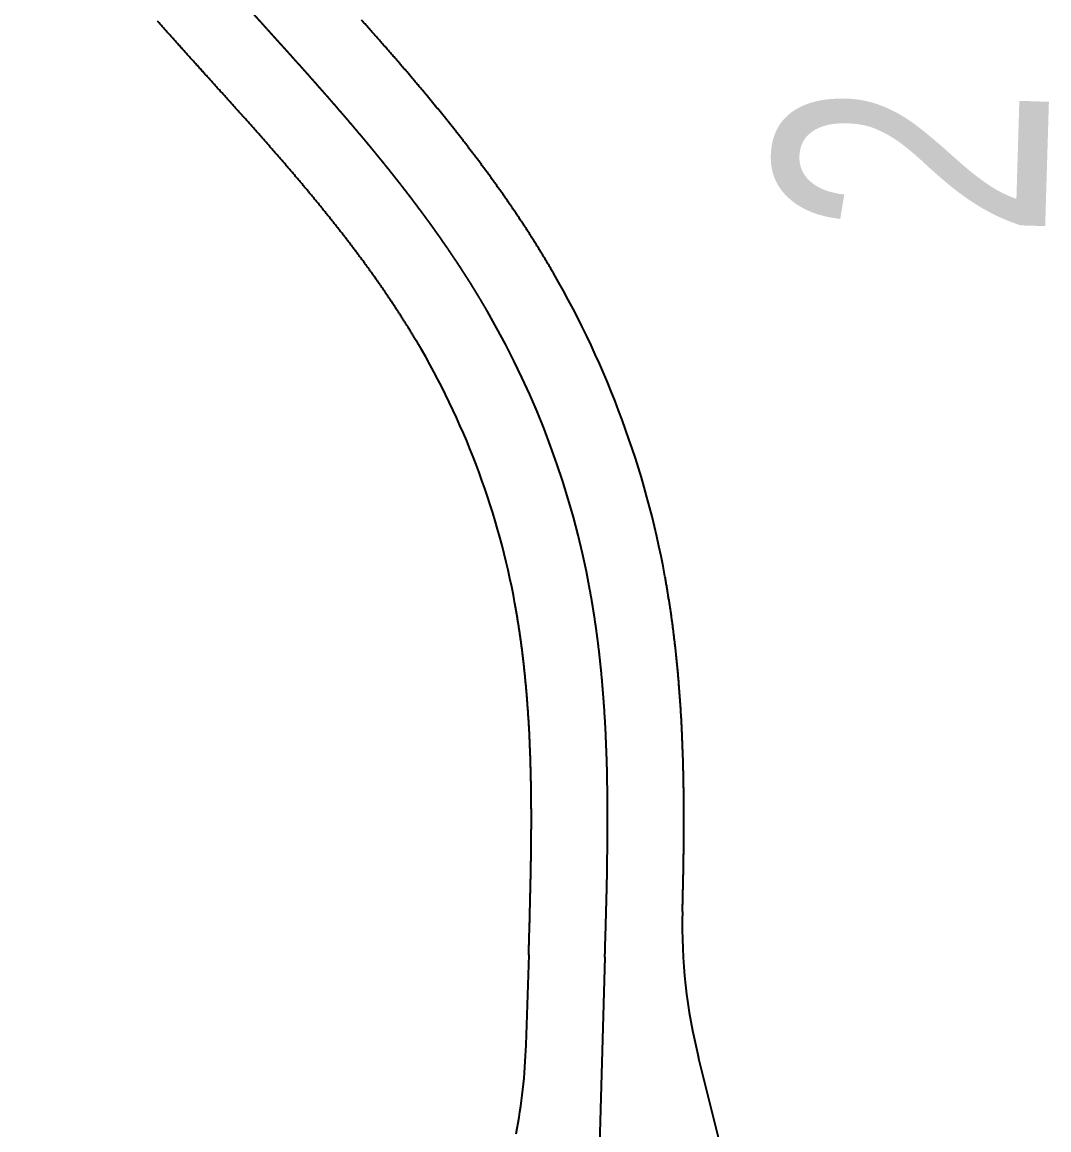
# Model space of a CAD drawing. Header units: millimetres. Extents: x 29316 to 52938, y 29851 to 35526.
# Drawn here: x 30565.9 to 30660.2, y 31076.1 to 31177.8 of the extents above; entities that cross this region are included whole.
import ezdxf
from ezdxf.enums import TextEntityAlignment as Align

# ---------------------------------------------------------------- set-up
doc = ezdxf.new("R2010")
doc.units = ezdxf.units.MM
doc.header["$MEASUREMENT"] = 0
doc.linetypes.add('CENTER2', pattern=[1.125, 0.75, -0.125, 0.125, -0.125])
for name, color, linetype in [('D-道路-车行道边线', 5, 'CONTINUOUS'), ('标注_桩号', 2, 'CONTINUOUS'), ('道路中线_A', 7, 'CONTINUOUS')]:
    doc.layers.add(name, color=color, linetype=linetype)
doc.styles.get("Standard").update_dxf_attribs({"font": 'rc9.shx', "width": 0.75, "height": 6, "bigfont": 'hztxt.shx'})

msp = doc.modelspace()

# ---------------------------------------------------------------- linework, layer by layer
at = {"layer": 'D-道路-车行道边线'}
for p, q in [((30612.4, 31092.17), (30612.15, 31083.91)), ((30632.52, 31064.61), (30627.99, 31082.73))]:
    msp.add_line(p, q, dxfattribs=at)
at = {"layer": 'D-道路-车行道边线', "flags": 128}
for points in [[(30593.13, 31182.34, -0.000002), (30593, 31182.48, -0.000002)], [(30582.62, 31173.09, 0.000003), (30582.48, 31173.25, 0.000008), (30582.33, 31173.41, 0.000014), (30582.19, 31173.56, 0.000019), (30582.05, 31173.72, 0.000025), (30581.91, 31173.88, 0.000031), (30581.76, 31174.04, 0.000036), (30581.62, 31174.2, 0.000042), (30581.48, 31174.35, 0.000047), (30581.33, 31174.51, 0.000053), (30581.19, 31174.67, 0.000058), (30581.05, 31174.83, 0.000064), (30580.9, 31174.99, 0.00007), (30580.76, 31175.15, 0.000075), (30580.62, 31175.31, 0.000081), (30580.47, 31175.47, 0.000086), (30580.33, 31175.63, 0.000092), (30580.19, 31175.79, 0.000097), (30580.04, 31175.95, 0.000103), (30579.9, 31176.11, 0.000108), (30579.76, 31176.27, 0.000114), (30579.61, 31176.43, 0.00012), (30579.47, 31176.59, 0.000127), (30579.32, 31176.75, 0.000135), (30579.18, 31176.91, 0.000141), (30579.04, 31177.07, 0.000147), (30578.89, 31177.23, 0.000153), (30578.75, 31177.4, 0.000159), (30578.6, 31177.56, 0.000165), (30578.46, 31177.72, 0.000171), (30578.32, 31177.88, 0.000177)], [(30614.67, 31154.75, -0.000641), (30614.57, 31154.91, -0.000692), (30614.47, 31155.09, -0.000688), (30614.37, 31155.26, -0.000683), (30614.27, 31155.44, -0.000679), (30614.16, 31155.61, -0.000674), (30614.06, 31155.79, -0.00067), (30613.95, 31155.96, -0.000665), (30613.85, 31156.14, -0.000661), (30613.74, 31156.31, -0.000656), (30613.64, 31156.48, -0.000652), (30613.53, 31156.66, -0.000647), (30613.43, 31156.83, -0.000643), (30613.32, 31157, -0.000638), (30613.21, 31157.18, -0.000634), (30613.11, 31157.35, -0.000629), (30613, 31157.52, -0.000625), (30612.89, 31157.69, -0.000621), (30612.78, 31157.86, -0.000616), (30612.67, 31158.04, -0.000612), (30612.56, 31158.21, -0.000607), (30612.46, 31158.38, -0.000603), (30612.35, 31158.55, -0.000599), (30612.24, 31158.72, -0.000594), (30612.13, 31158.89, -0.00059), (30612.02, 31159.06, -0.000585), (30611.91, 31159.22, -0.000581), (30611.8, 31159.39, -0.000577), (30611.68, 31159.56, -0.000572), (30611.57, 31159.73, -0.000568), (30611.46, 31159.9, -0.000564), (30611.35, 31160.06, -0.000559), (30611.24, 31160.23, -0.000555), (30611.12, 31160.4, -0.000551), (30611.01, 31160.57, -0.000547), (30610.9, 31160.73, -0.000542), (30610.79, 31160.9, -0.000538), (30610.67, 31161.06, -0.000534), (30610.56, 31161.23, -0.000529), (30610.44, 31161.39, -0.000525), (30610.33, 31161.56, -0.000521), (30610.22, 31161.72, -0.000517), (30610.1, 31161.89, -0.000512), (30609.99, 31162.05, -0.000508), (30609.87, 31162.22, -0.000504), (30609.75, 31162.38, -0.0005), (30609.64, 31162.54, -0.000496), (30609.52, 31162.7, -0.000491), (30609.41, 31162.87, -0.000487), (30609.29, 31163.03, -0.000483), (30609.17, 31163.19, -0.000479), (30609.06, 31163.35, -0.000475), (30608.94, 31163.52, -0.000471), (30608.82, 31163.68, -0.000466), (30608.7, 31163.84, -0.000462), (30608.59, 31164, -0.000458), (30608.47, 31164.16, -0.000454), (30608.35, 31164.32, -0.00045), (30608.23, 31164.48, -0.000446), (30608.11, 31164.64, -0.000442), (30608, 31164.8, -0.000438), (30607.88, 31164.96, -0.000434), (30607.76, 31165.12, -0.000429), (30607.64, 31165.27, -0.000425), (30607.52, 31165.43, -0.000421), (30607.4, 31165.59, -0.000417), (30607.28, 31165.75, -0.000413), (30607.16, 31165.91, -0.000409), (30607.04, 31166.06, -0.000405), (30606.92, 31166.22, -0.000401), (30606.8, 31166.38, -0.000397), (30606.68, 31166.53, -0.000393), (30606.56, 31166.69, -0.000389), (30606.43, 31166.85, -0.000385), (30606.31, 31167, -0.000381), (30606.19, 31167.16, -0.000377), (30606.07, 31167.31, -0.000373), (30605.95, 31167.47, -0.000369), (30605.83, 31167.62, -0.000365), (30605.7, 31167.78, -0.000361), (30605.58, 31167.93, -0.000357), (30605.46, 31168.09, -0.000353), (30605.34, 31168.24, -0.000349), (30605.22, 31168.4, -0.000346), (30605.09, 31168.55, -0.000342), (30604.97, 31168.7, -0.000338), (30604.85, 31168.86, -0.000334), (30604.72, 31169.01, -0.00033), (30604.6, 31169.16, -0.000326), (30604.48, 31169.31, -0.000322), (30604.35, 31169.47, -0.000318), (30604.23, 31169.62, -0.000314), (30604.11, 31169.77, -0.000311), (30603.98, 31169.92, -0.000307), (30603.86, 31170.07, -0.000303), (30603.73, 31170.22, -0.000299), (30603.61, 31170.37, -0.000295), (30603.49, 31170.53, -0.000291), (30603.36, 31170.68, -0.000288), (30603.24, 31170.83, -0.000284), (30603.11, 31170.98, -0.00028), (30602.99, 31171.13, -0.000276), (30602.86, 31171.28, -0.000272), (30602.74, 31171.43, -0.000269), (30602.61, 31171.57, -0.000265), (30602.49, 31171.72, -0.000261), (30602.36, 31171.87, -0.000257), (30602.24, 31172.02, -0.000254), (30602.11, 31172.17, -0.00025), (30601.99, 31172.32, -0.000246), (30601.86, 31172.47, -0.000242), (30601.74, 31172.61, -0.000239), (30601.61, 31172.76, -0.000235), (30601.48, 31172.91, -0.000231), (30601.36, 31173.06, -0.000228), (30601.23, 31173.21, -0.000224), (30601.11, 31173.35, -0.00022), (30600.98, 31173.5, -0.000217), (30600.85, 31173.65, -0.000213), (30600.73, 31173.79, -0.000209), (30600.6, 31173.94, -0.000206), (30600.48, 31174.09, -0.000202), (30600.35, 31174.23, -0.000198), (30600.22, 31174.38, -0.000195), (30600.1, 31174.52, -0.000191), (30599.97, 31174.67, -0.000187), (30599.84, 31174.81, -0.000184), (30599.72, 31174.96, -0.00018), (30599.59, 31175.1, -0.000177), (30599.46, 31175.25, -0.000173), (30599.34, 31175.39, -0.000169), (30599.21, 31175.54, -0.000166), (30599.08, 31175.68, -0.000162), (30598.96, 31175.83, -0.000159), (30598.83, 31175.97, -0.000155), (30598.7, 31176.12, -0.000151), (30598.58, 31176.26, -0.000148), (30598.45, 31176.4, -0.000144), (30598.32, 31176.55, -0.000141), (30598.2, 31176.69, -0.000137), (30598.07, 31176.84, -0.000134), (30597.94, 31176.98, -0.000128), (30597.82, 31177.12, -0.000122), (30597.69, 31177.26, -0.000119), (30597.56, 31177.41, -0.000116), (30597.44, 31177.55, -0.000112), (30597.31, 31177.69, -0.000109), (30597.18, 31177.83, -0.000106), (30597.06, 31177.98, -0.000103)], [(30602.56, 31147.72, -0.000538), (30602.47, 31147.88, -0.000489), (30602.38, 31148.03, -0.000487), (30602.29, 31148.18, -0.000484), (30602.21, 31148.32, -0.000482), (30602.12, 31148.47, -0.00048), (30602.03, 31148.62, -0.000478), (30601.94, 31148.77, -0.000475), (30601.86, 31148.91, -0.000473), (30601.77, 31149.06, -0.000471), (30601.68, 31149.21, -0.000468), (30601.59, 31149.36, -0.000466), (30601.5, 31149.5, -0.000464), (30601.41, 31149.65, -0.000462), (30601.32, 31149.8, -0.000459), (30601.22, 31149.94, -0.000457), (30601.13, 31150.09, -0.000455), (30601.04, 31150.24, -0.000452), (30600.95, 31150.38, -0.00045), (30600.86, 31150.53, -0.000447), (30600.76, 31150.67, -0.000445), (30600.67, 31150.82, -0.000443), (30600.58, 31150.97, -0.00044), (30600.48, 31151.11, -0.000438), (30600.39, 31151.26, -0.000436), (30600.29, 31151.4, -0.000433), (30600.2, 31151.55, -0.000431), (30600.1, 31151.69, -0.000429), (30600.01, 31151.84, -0.000426), (30599.91, 31151.98, -0.000424), (30599.81, 31152.13, -0.000421), (30599.72, 31152.27, -0.000419), (30599.62, 31152.42, -0.000417), (30599.52, 31152.56, -0.000414), (30599.43, 31152.71, -0.000412), (30599.33, 31152.85, -0.000409), (30599.23, 31153, -0.000407), (30599.13, 31153.14, -0.000404), (30599.03, 31153.28, -0.000402), (30598.93, 31153.43, -0.000399), (30598.83, 31153.57, -0.000397), (30598.73, 31153.71, -0.000395), (30598.63, 31153.86, -0.000392), (30598.53, 31154, -0.00039), (30598.43, 31154.14, -0.000387), (30598.33, 31154.29, -0.000385), (30598.23, 31154.43, -0.000382), (30598.13, 31154.57, -0.00038), (30598.02, 31154.72, -0.000377), (30597.92, 31154.86, -0.000375), (30597.82, 31155, -0.000372), (30597.72, 31155.15, -0.00037), (30597.61, 31155.29, -0.000367), (30597.51, 31155.43, -0.000365), (30597.4, 31155.57, -0.000362), (30597.3, 31155.71, -0.00036), (30597.2, 31155.86, -0.000357), (30597.09, 31156, -0.000354), (30596.99, 31156.14, -0.000352), (30596.88, 31156.28, -0.000349), (30596.77, 31156.42, -0.000347), (30596.67, 31156.57, -0.000344), (30596.56, 31156.71, -0.000342), (30596.46, 31156.85, -0.000339), (30596.35, 31156.99, -0.000336), (30596.24, 31157.13, -0.000334), (30596.14, 31157.27, -0.000331), (30596.03, 31157.41, -0.000329), (30595.92, 31157.56, -0.000326), (30595.81, 31157.7, -0.000324), (30595.7, 31157.84, -0.000321), (30595.6, 31157.98, -0.000318), (30595.49, 31158.12, -0.000316), (30595.38, 31158.26, -0.000313), (30595.27, 31158.4, -0.00031), (30595.16, 31158.54, -0.000308), (30595.05, 31158.68, -0.000305), (30594.94, 31158.82, -0.000302), (30594.83, 31158.96, -0.0003), (30594.72, 31159.1, -0.000297), (30594.61, 31159.24, -0.000294), (30594.5, 31159.38, -0.000292), (30594.38, 31159.52, -0.000289), (30594.27, 31159.66, -0.000286), (30594.16, 31159.8, -0.000284), (30594.05, 31159.94, -0.000281), (30593.94, 31160.08, -0.000278), (30593.82, 31160.22, -0.000276), (30593.71, 31160.36, -0.000273), (30593.6, 31160.5, -0.00027), (30593.49, 31160.64, -0.000267), (30593.37, 31160.78, -0.000265), (30593.26, 31160.92, -0.000262), (30593.15, 31161.06, -0.000259), (30593.03, 31161.2, -0.000256), (30592.92, 31161.33, -0.000254), (30592.8, 31161.47, -0.000251), (30592.69, 31161.61, -0.000248), (30592.57, 31161.75, -0.000245), (30592.46, 31161.89, -0.000243), (30592.34, 31162.03, -0.00024), (30592.23, 31162.17, -0.000237), (30592.11, 31162.31, -0.000234), (30592, 31162.45, -0.000232), (30591.88, 31162.58, -0.000229), (30591.76, 31162.72, -0.000226), (30591.65, 31162.86, -0.000223), (30591.53, 31163, -0.00022), (30591.41, 31163.14, -0.000217), (30591.3, 31163.28, -0.000215), (30591.18, 31163.42, -0.000212), (30591.06, 31163.55, -0.000209), (30590.95, 31163.69, -0.000206), (30590.83, 31163.83, -0.000203), (30590.71, 31163.97, -0.0002), (30590.59, 31164.11, -0.000197), (30590.47, 31164.25, -0.000195), (30590.35, 31164.38, -0.000192), (30590.24, 31164.52, -0.000189), (30590.12, 31164.66, -0.000186), (30590, 31164.8, -0.000183), (30589.88, 31164.94, -0.00018), (30589.76, 31165.07, -0.000177), (30589.64, 31165.21, -0.000174), (30589.52, 31165.35, -0.000171), (30589.4, 31165.49, -0.000169), (30589.28, 31165.63, -0.000166), (30589.16, 31165.76, -0.000163), (30589.04, 31165.9, -0.00016), (30588.92, 31166.04, -0.000157), (30588.8, 31166.18, -0.000154), (30588.68, 31166.32, -0.000151), (30588.56, 31166.45, -0.000148), (30588.44, 31166.59, -0.000145), (30588.32, 31166.73, -0.000142), (30588.2, 31166.87, -0.000139), (30588.07, 31167, -0.000136), (30587.95, 31167.14, -0.000133), (30587.83, 31167.28, -0.00013), (30587.71, 31167.42, -0.000127), (30587.59, 31167.56, -0.000124), (30587.46, 31167.69, -0.000123), (30587.34, 31167.83, -0.000122), (30587.22, 31167.97, -0.000119), (30587.1, 31168.11, -0.000116), (30586.97, 31168.25, -0.000112), (30586.85, 31168.39, -0.000109), (30586.73, 31168.52, -0.000106), (30586.6, 31168.66, -0.000103), (30586.48, 31168.8, -0.000099), (30586.36, 31168.94, -0.000096), (30586.23, 31169.08, -0.000093), (30586.11, 31169.21, -0.00009), (30585.99, 31169.35, -0.000086), (30585.86, 31169.49, -0.000083), (30585.74, 31169.63, -0.00008), (30585.62, 31169.77, -0.000077), (30585.49, 31169.9, -0.000073), (30585.37, 31170.04, -0.00007), (30585.24, 31170.18, -0.000067), (30585.12, 31170.32, -0.000064), (30585, 31170.46, -0.00006), (30584.87, 31170.59, -0.000057), (30584.75, 31170.73, -0.000054), (30584.62, 31170.87, -0.000051), (30584.5, 31171.01, -0.000047), (30584.37, 31171.15, -0.000044), (30584.25, 31171.29, -0.000041), (30584.12, 31171.42, -0.000037), (30584, 31171.56, -0.000034), (30583.87, 31171.7, -0.000031), (30583.75, 31171.84, -0.000028), (30583.62, 31171.98, -0.000024), (30583.5, 31172.12, -0.000021), (30583.37, 31172.26, -0.000018), (30583.25, 31172.4, -0.000015), (30583.12, 31172.53, -0.000011), (30583, 31172.67, -0.000008), (30582.87, 31172.81, -0.000005), (30582.74, 31172.95, -0.000002), (30582.62, 31173.09, -0.000002)], [(30626.52, 31096.15), (30626.52, 31096.28, -0.00008), (30626.53, 31096.47, -0.000083), (30626.53, 31096.66, -0.000086), (30626.54, 31096.85, -0.00009), (30626.54, 31097.04, -0.000093), (30626.55, 31097.23, -0.000096), (30626.55, 31097.42, -0.000099), (30626.55, 31097.61, -0.000103), (30626.56, 31097.8, -0.000106), (30626.56, 31098, -0.000109), (30626.57, 31098.19, -0.000112), (30626.57, 31098.38, -0.000116), (30626.58, 31098.57, -0.000119), (30626.58, 31098.76, -0.000122), (30626.58, 31098.95, -0.000128), (30626.59, 31099.14, -0.000134), (30626.59, 31099.34, -0.000137), (30626.6, 31099.53, -0.000141), (30626.6, 31099.72, -0.000144), (30626.6, 31099.91, -0.000148), (30626.61, 31100.1, -0.000151), (30626.61, 31100.29, -0.000155), (30626.61, 31100.49, -0.000159), (30626.61, 31100.68, -0.000162), (30626.62, 31100.87, -0.000166), (30626.62, 31101.06, -0.000169), (30626.62, 31101.25, -0.000173), (30626.63, 31101.45, -0.000177), (30626.63, 31101.64, -0.00018), (30626.63, 31101.83, -0.000184), (30626.63, 31102.02, -0.000187), (30626.63, 31102.22, -0.000191), (30626.64, 31102.41, -0.000195), (30626.64, 31102.6, -0.000198), (30626.64, 31102.8, -0.000202), (30626.64, 31102.99, -0.000206), (30626.64, 31103.18, -0.000209), (30626.64, 31103.38, -0.000213), (30626.64, 31103.57, -0.000217), (30626.65, 31103.76, -0.00022), (30626.65, 31103.96, -0.000224), (30626.65, 31104.15, -0.000228), (30626.65, 31104.34, -0.000231), (30626.65, 31104.54, -0.000235), (30626.65, 31104.73, -0.000239), (30626.65, 31104.93, -0.000242), (30626.65, 31105.12, -0.000246), (30626.65, 31105.31, -0.00025), (30626.65, 31105.51, -0.000254), (30626.64, 31105.7, -0.000257), (30626.64, 31105.9, -0.000261), (30626.64, 31106.09, -0.000265), (30626.64, 31106.29, -0.000269), (30626.64, 31106.48, -0.000272), (30626.64, 31106.68, -0.000276), (30626.63, 31106.87, -0.00028), (30626.63, 31107.07, -0.000284), (30626.63, 31107.26, -0.000288), (30626.63, 31107.46, -0.000291), (30626.62, 31107.65, -0.000295), (30626.62, 31107.85, -0.000299), (30626.62, 31108.04, -0.000303), (30626.61, 31108.24, -0.000307), (30626.61, 31108.43, -0.000311), (30626.61, 31108.63, -0.000314), (30626.6, 31108.82, -0.000318), (30626.6, 31109.02, -0.000322), (30626.59, 31109.22, -0.000326), (30626.59, 31109.41, -0.00033), (30626.58, 31109.61, -0.000334), (30626.58, 31109.8, -0.000338), (30626.57, 31110, -0.000342), (30626.57, 31110.2, -0.000346), (30626.56, 31110.39, -0.000349), (30626.55, 31110.59, -0.000353), (30626.55, 31110.79, -0.000357), (30626.54, 31110.98, -0.000361), (30626.53, 31111.18, -0.000365), (30626.53, 31111.38, -0.000369), (30626.52, 31111.57, -0.000373), (30626.51, 31111.77, -0.000377), (30626.5, 31111.97, -0.000381), (30626.49, 31112.17, -0.000385), (30626.49, 31112.36, -0.000389), (30626.48, 31112.56, -0.000393), (30626.47, 31112.76, -0.000397), (30626.46, 31112.96, -0.000401), (30626.45, 31113.15, -0.000405), (30626.44, 31113.35, -0.000409), (30626.43, 31113.55, -0.000413), (30626.42, 31113.75, -0.000417), (30626.41, 31113.94, -0.000421), (30626.39, 31114.14, -0.000425), (30626.38, 31114.34, -0.000429), (30626.37, 31114.54, -0.000434), (30626.36, 31114.74, -0.000438), (30626.35, 31114.94, -0.000442), (30626.33, 31115.13, -0.000446), (30626.32, 31115.33, -0.00045), (30626.31, 31115.53, -0.000454), (30626.29, 31115.73, -0.000458), (30626.28, 31115.93, -0.000462), (30626.26, 31116.13, -0.000466), (30626.25, 31116.33, -0.000471), (30626.23, 31116.52, -0.000475), (30626.22, 31116.72, -0.000479), (30626.2, 31116.92, -0.000483), (30626.19, 31117.12, -0.000487), (30626.17, 31117.32, -0.000491), (30626.15, 31117.52, -0.000496), (30626.13, 31117.72, -0.0005), (30626.12, 31117.92, -0.000504), (30626.1, 31118.12, -0.000508), (30626.08, 31118.32, -0.000512), (30626.06, 31118.52, -0.000517), (30626.04, 31118.72, -0.000521), (30626.02, 31118.92, -0.000525), (30626, 31119.11, -0.000529), (30625.98, 31119.31, -0.000534), (30625.96, 31119.51, -0.000538), (30625.94, 31119.71, -0.000542), (30625.92, 31119.91, -0.000547), (30625.9, 31120.11, -0.000551), (30625.88, 31120.31, -0.000555), (30625.85, 31120.51, -0.000559), (30625.83, 31120.71, -0.000564), (30625.81, 31120.91, -0.000568), (30625.78, 31121.11, -0.000572), (30625.76, 31121.31, -0.000577), (30625.74, 31121.51, -0.000581), (30625.71, 31121.71, -0.000585), (30625.69, 31121.91, -0.00059), (30625.66, 31122.12, -0.000594), (30625.63, 31122.32, -0.000599), (30625.61, 31122.52, -0.000603), (30625.58, 31122.72, -0.000607), (30625.55, 31122.92, -0.000612), (30625.52, 31123.12, -0.000616), (30625.5, 31123.32, -0.000621), (30625.47, 31123.52, -0.000625), (30625.44, 31123.72, -0.000629), (30625.41, 31123.92, -0.000634), (30625.38, 31124.12, -0.000638), (30625.35, 31124.32, -0.000643), (30625.32, 31124.52, -0.000647), (30625.29, 31124.72, -0.000652), (30625.25, 31124.92, -0.000656), (30625.22, 31125.12, -0.000661), (30625.19, 31125.32, -0.000665), (30625.15, 31125.53, -0.00067), (30625.12, 31125.73, -0.000674), (30625.09, 31125.93, -0.000679), (30625.05, 31126.13, -0.000683), (30625.02, 31126.33, -0.000688), (30624.98, 31126.53, -0.000692), (30624.95, 31126.73, -0.000641), (30624.91, 31126.91, -0.000641)], [(30612.4, 31092.17, -0.000002), (30612.4, 31092.36, -0.000005), (30612.41, 31092.55, -0.000008), (30612.42, 31092.73, -0.000011), (30612.42, 31092.92, -0.000015), (30612.43, 31093.11, -0.000018), (30612.43, 31093.29, -0.000021), (30612.44, 31093.48, -0.000024), (30612.44, 31093.67, -0.000028), (30612.45, 31093.86, -0.000031), (30612.45, 31094.04, -0.000034), (30612.46, 31094.23, -0.000037), (30612.47, 31094.42, -0.000041), (30612.47, 31094.6, -0.000044), (30612.48, 31094.79, -0.000047), (30612.48, 31094.98, -0.000051), (30612.49, 31095.16, -0.000054), (30612.49, 31095.35, -0.000057), (30612.5, 31095.54, -0.00006), (30612.5, 31095.72, -0.000064), (30612.51, 31095.91, -0.000067), (30612.51, 31096.09, -0.00007), (30612.52, 31096.28, -0.000073), (30612.52, 31096.46, -0.000077), (30612.53, 31096.65, -0.00008), (30612.53, 31096.84, -0.000083), (30612.54, 31097.02, -0.000086), (30612.54, 31097.21, -0.00009), (30612.55, 31097.39, -0.000093), (30612.55, 31097.58, -0.000096), (30612.55, 31097.76, -0.000099), (30612.56, 31097.95, -0.000103), (30612.56, 31098.13, -0.000106), (30612.57, 31098.32, -0.000109), (30612.57, 31098.5, -0.000112), (30612.58, 31098.69, -0.000116), (30612.58, 31098.87, -0.000119), (30612.58, 31099.06, -0.000122), (30612.59, 31099.24, -0.000123), (30612.59, 31099.42, -0.000124), (30612.59, 31099.61, -0.000127), (30612.6, 31099.79, -0.00013), (30612.6, 31099.97, -0.000133), (30612.6, 31100.16, -0.000136), (30612.61, 31100.34, -0.000139), (30612.61, 31100.52, -0.000142), (30612.61, 31100.71, -0.000145), (30612.62, 31100.89, -0.000148), (30612.62, 31101.08, -0.000151), (30612.62, 31101.26, -0.000154), (30612.62, 31101.44, -0.000157), (30612.63, 31101.62, -0.00016), (30612.63, 31101.81, -0.000163), (30612.63, 31101.99, -0.000166), (30612.63, 31102.17, -0.000169), (30612.64, 31102.36, -0.000171), (30612.64, 31102.54, -0.000174), (30612.64, 31102.72, -0.000177), (30612.64, 31102.9, -0.00018), (30612.64, 31103.09, -0.000183), (30612.64, 31103.27, -0.000186), (30612.64, 31103.45, -0.000189), (30612.64, 31103.63, -0.000192), (30612.65, 31103.82, -0.000195), (30612.65, 31104, -0.000197), (30612.65, 31104.18, -0.0002), (30612.65, 31104.36, -0.000203), (30612.65, 31104.54, -0.000206), (30612.65, 31104.72, -0.000209), (30612.65, 31104.91, -0.000212), (30612.65, 31105.09, -0.000215), (30612.65, 31105.27, -0.000217), (30612.65, 31105.45, -0.00022), (30612.64, 31105.63, -0.000223), (30612.64, 31105.81, -0.000226), (30612.64, 31105.99, -0.000229), (30612.64, 31106.17, -0.000232), (30612.64, 31106.36, -0.000234), (30612.64, 31106.54, -0.000237), (30612.64, 31106.72, -0.00024), (30612.63, 31106.9, -0.000243), (30612.63, 31107.08, -0.000245), (30612.63, 31107.26, -0.000248), (30612.63, 31107.44, -0.000251), (30612.62, 31107.62, -0.000254), (30612.62, 31107.8, -0.000256), (30612.62, 31107.98, -0.000259), (30612.61, 31108.16, -0.000262), (30612.61, 31108.34, -0.000265), (30612.61, 31108.52, -0.000267), (30612.6, 31108.7, -0.00027), (30612.6, 31108.88, -0.000273), (30612.59, 31109.06, -0.000276), (30612.59, 31109.23, -0.000278), (30612.58, 31109.41, -0.000281), (30612.58, 31109.59, -0.000284), (30612.57, 31109.77, -0.000286), (30612.57, 31109.95, -0.000289), (30612.56, 31110.13, -0.000292), (30612.56, 31110.31, -0.000294), (30612.55, 31110.49, -0.000297), (30612.54, 31110.67, -0.0003), (30612.54, 31110.84, -0.000302), (30612.53, 31111.02, -0.000305), (30612.52, 31111.2, -0.000308), (30612.52, 31111.38, -0.00031), (30612.51, 31111.56, -0.000313), (30612.5, 31111.73, -0.000316), (30612.49, 31111.91, -0.000318), (30612.48, 31112.09, -0.000321), (30612.47, 31112.27, -0.000324), (30612.47, 31112.44, -0.000326), (30612.46, 31112.62, -0.000329), (30612.45, 31112.8, -0.000331), (30612.44, 31112.98, -0.000334), (30612.43, 31113.15, -0.000336), (30612.42, 31113.33, -0.000339), (30612.41, 31113.51, -0.000342), (30612.4, 31113.68, -0.000344), (30612.39, 31113.86, -0.000347), (30612.37, 31114.04, -0.000349), (30612.36, 31114.21, -0.000352), (30612.35, 31114.39, -0.000354), (30612.34, 31114.57, -0.000357), (30612.33, 31114.74, -0.00036), (30612.31, 31114.92, -0.000362), (30612.3, 31115.09, -0.000365), (30612.29, 31115.27, -0.000367), (30612.27, 31115.45, -0.00037), (30612.26, 31115.62, -0.000372), (30612.25, 31115.8, -0.000375), (30612.23, 31115.97, -0.000377), (30612.22, 31116.15, -0.00038), (30612.2, 31116.32, -0.000382), (30612.19, 31116.5, -0.000385), (30612.17, 31116.67, -0.000387), (30612.16, 31116.85, -0.00039), (30612.14, 31117.02, -0.000392), (30612.12, 31117.2, -0.000395), (30612.11, 31117.37, -0.000397), (30612.09, 31117.54, -0.000399), (30612.07, 31117.72, -0.000402), (30612.06, 31117.89, -0.000404), (30612.04, 31118.07, -0.000407), (30612.02, 31118.24, -0.000409), (30612, 31118.41, -0.000412), (30611.98, 31118.59, -0.000414), (30611.96, 31118.76, -0.000417), (30611.94, 31118.93, -0.000419), (30611.92, 31119.11, -0.000421), (30611.9, 31119.28, -0.000424), (30611.88, 31119.45, -0.000426), (30611.86, 31119.62, -0.000429), (30611.84, 31119.8, -0.000431), (30611.82, 31119.97, -0.000433), (30611.8, 31120.14, -0.000436), (30611.78, 31120.31, -0.000438), (30611.75, 31120.49, -0.00044), (30611.73, 31120.66, -0.000443), (30611.71, 31120.83, -0.000445), (30611.68, 31121, -0.000447), (30611.66, 31121.17, -0.00045), (30611.64, 31121.34, -0.000452), (30611.61, 31121.52, -0.000455), (30611.59, 31121.69, -0.000457), (30611.56, 31121.86, -0.000459), (30611.54, 31122.03, -0.000462), (30611.51, 31122.2, -0.000464), (30611.48, 31122.37, -0.000466), (30611.46, 31122.54, -0.000468), (30611.43, 31122.71, -0.000471), (30611.4, 31122.88, -0.000473), (30611.37, 31123.05, -0.000475), (30611.35, 31123.22, -0.000478), (30611.32, 31123.39, -0.00048), (30611.29, 31123.56, -0.000482), (30611.26, 31123.73, -0.000484), (30611.23, 31123.9, -0.000487), (30611.2, 31124.07, -0.000489), (30611.17, 31124.23, -0.000538), (30611.14, 31124.42, -0.000538)]]:
    msp.add_lwpolyline(points, format="xyb", dxfattribs=at)
at = {"layer": 'D-道路-车行道边线'}
for centre, radius, start, end in [((30539.34, 31111.22), 87, 10.4022, 30.0075), ((30539.34, 31111.22), 73, 10.4022, 30.0075), ((30676.5, 31094.85), 50, 178.5083, 194.0268), ((30562.18, 31085.39), 50, 348.8697, 358.2984)]:
    msp.add_arc(centre, radius, start, end, dxfattribs=at)
at = {"layer": '道路中线_A', "color": 6, "linetype": 'CENTER2', "ltscale": 100}
msp.add_line((30619.4, 31091.96), (30612.65, 30865.04), dxfattribs=at)
at = {"layer": '道路中线_A', "color": 6, "linetype": 'CENTER2', "ltscale": 100, "flags": 128}
for points in [[(30587.81, 31177.79, 0.000003), (30587.67, 31177.94, 0.000008), (30587.53, 31178.1, 0.000014), (30587.38, 31178.26, 0.000019), (30587.24, 31178.42, 0.000025), (30587.1, 31178.57, 0.000031), (30586.96, 31178.73, 0.000036), (30586.81, 31178.89, 0.000042), (30586.67, 31179.05, 0.000047), (30586.53, 31179.2, 0.000053), (30586.39, 31179.36, 0.000058), (30586.25, 31179.52, 0.000064), (30586.1, 31179.68, 0.00007), (30585.96, 31179.83, 0.000075), (30585.82, 31179.99, 0.000081), (30585.68, 31180.15, 0.000086), (30585.54, 31180.31, 0.000092), (30585.39, 31180.46, 0.000097), (30585.25, 31180.62, 0.000103), (30585.11, 31180.78, 0.000108), (30584.97, 31180.94, 0.000114), (30584.83, 31181.1, 0.00012), (30584.69, 31181.26, 0.000125), (30584.54, 31181.41, 0.000131), (30584.4, 31181.57, 0.000136), (30584.26, 31181.73, 0.000142), (30584.12, 31181.89, 0.000147), (30583.98, 31182.05, 0.000153), (30583.84, 31182.21, 0.000159), (30583.7, 31182.36, 0.000164), (30583.56, 31182.52, 0.00017), (30583.42, 31182.68, 0.000175), (30583.28, 31182.84, 0.000181), (30583.13, 31183, 0.000186), (30582.99, 31183.16, 0.000192), (30582.85, 31183.32, 0.000197), (30582.71, 31183.48, 0.000203), (30582.57, 31183.64, 0.000209), (30582.43, 31183.8, 0.000214), (30582.29, 31183.96, 0.00022), (30582.15, 31184.12, 0.000225), (30582.02, 31184.28, 0.000231), (30581.88, 31184.44, 0.000236), (30581.74, 31184.6, 0.000242), (30581.6, 31184.76, 0.000248), (30581.46, 31184.92, 0.000253), (30581.32, 31185.08, 0.000259), (30581.18, 31185.24, 0.000264), (30581.04, 31185.4, 0.00027), (30580.91, 31185.56, 0.000275), (30580.77, 31185.72, 0.000281), (30580.63, 31185.89, 0.000286), (30580.49, 31186.05, 0.000292), (30580.35, 31186.21, 0.000298), (30580.22, 31186.37, 0.000303), (30580.08, 31186.53, 0.000309), (30579.94, 31186.7, 0.000314), (30579.81, 31186.86, 0.00032), (30579.67, 31187.02, 0.000325), (30579.53, 31187.18, 0.000331), (30579.4, 31187.35, 0.000337), (30579.26, 31187.51, 0.000342), (30579.13, 31187.67, 0.000348), (30578.99, 31187.84, 0.000353), (30578.86, 31188, 0.000359), (30578.72, 31188.16, 0.000364), (30578.59, 31188.33, 0.00037), (30578.45, 31188.49, 0.000375), (30578.32, 31188.66, 0.000381), (30578.18, 31188.82, 0.000387), (30578.05, 31188.99, 0.000392), (30577.92, 31189.15, 0.000398), (30577.78, 31189.32, 0.000403), (30577.65, 31189.48, 0.000409), (30577.52, 31189.65, 0.000414), (30577.39, 31189.81, 0.00042), (30577.25, 31189.98, 0.000426), (30577.12, 31190.15, 0.000431), (30576.99, 31190.31, 0.000437), (30576.86, 31190.48, 0.000442), (30576.73, 31190.65, 0.000448), (30576.6, 31190.81, 0.000453), (30576.47, 31190.98, 0.000459), (30576.34, 31191.15, 0.000464), (30576.21, 31191.32, 0.00047), (30576.08, 31191.49, 0.000476), (30575.95, 31191.65, 0.000481), (30575.82, 31191.82, 0.000487), (30575.69, 31191.99, 0.000492), (30575.56, 31192.16, 0.000498), (30575.44, 31192.33, 0.000503), (30575.31, 31192.5, 0.000509), (30575.18, 31192.67, 0.000515), (30575.06, 31192.84, 0.00052), (30574.93, 31193.01, 0.000526), (30574.8, 31193.18, 0.000531), (30574.68, 31193.35, 0.000537), (30574.55, 31193.52, 0.000542), (30574.43, 31193.7, 0.000548), (30574.3, 31193.87, 0.000553), (30574.18, 31194.04, 0.000559), (30574.05, 31194.21, 0.000565), (30573.93, 31194.38, 0.00057), (30573.81, 31194.56, 0.000576), (30573.69, 31194.73, 0.000581), (30573.56, 31194.9, 0.000587), (30573.44, 31195.08, 0.000592), (30573.32, 31195.25, 0.000598), (30573.2, 31195.43, 0.000604), (30573.08, 31195.6, 0.000609), (30572.96, 31195.78, 0.000615), (30572.84, 31195.95, 0.00062), (30572.72, 31196.13, 0.000626), (30572.6, 31196.3, 0.000631), (30572.48, 31196.48, 0.000637), (30572.36, 31196.66, 0.000642), (30572.25, 31196.83, 0.000648), (30572.13, 31197.01, 0.000654), (30572.01, 31197.19, 0.000659), (30571.9, 31197.37, 0.000665), (30571.78, 31197.54, 0.00067), (30571.67, 31197.72, 0.000676), (30571.55, 31197.9, 0.000681), (30571.44, 31198.08, 0.000687), (30571.32, 31198.26, 0.000693), (30571.21, 31198.44, 0.000698), (30571.1, 31198.62, 0.000704), (30570.99, 31198.8, 0.000709), (30570.87, 31198.98, 0.000715), (30570.76, 31199.16, 0.00072), (30570.65, 31199.34, 0.000726), (30570.54, 31199.52, 0.000731), (30570.43, 31199.7, 0.000737), (30570.32, 31199.89, 0.000743), (30570.21, 31200.07, 0.000748), (30570.11, 31200.25, 0.000754), (30570, 31200.43, 0.000759), (30569.89, 31200.62, 0.000765), (30569.79, 31200.8, 0.00077), (30569.68, 31200.99, 0.000776), (30569.57, 31201.17, 0.000782), (30569.47, 31201.35, 0.000787), (30569.37, 31201.54, 0.000793), (30569.26, 31201.72, 0.000798), (30569.16, 31201.91, 0.000804), (30569.06, 31202.1, 0.000809), (30568.96, 31202.28, 0.000815), (30568.85, 31202.47, 0.00082), (30568.75, 31202.66, 0.000826), (30568.65, 31202.84, 0.000832), (30568.56, 31203.03, 0.000837), (30568.46, 31203.22, 0.000843), (30568.36, 31203.41, 0.000848), (30568.26, 31203.6, 0.000854), (30568.16, 31203.79, 0.000859), (30568.07, 31203.97, 0.000865), (30567.97, 31204.16, 0.000871), (30567.88, 31204.35, 0.000876), (30567.78, 31204.54, 0.000882), (30567.69, 31204.73, 0.000887), (30567.6, 31204.93, 0.000893), (30567.51, 31205.12, 0.000898), (30567.42, 31205.31, 0.000904), (30567.32, 31205.5, 0.000909), (30567.23, 31205.69, 0.000915), (30567.15, 31205.89, 0.000921), (30567.06, 31206.08, 0.000926), (30566.97, 31206.27, 0.000932), (30566.88, 31206.47, 0.000937), (30566.8, 31206.66, 0.000943), (30566.71, 31206.85, 0.000948), (30566.63, 31207.05, 0.000954), (30566.54, 31207.24, 0.00096), (30566.46, 31207.44, 0.000965), (30566.37, 31207.63, 0.000971), (30566.29, 31207.83, 0.000976), (30566.21, 31208.03, 0.000982), (30566.13, 31208.22, 0.000987), (30566.05, 31208.42, 0.000993), (30565.97, 31208.62, 0.000998), (30565.89, 31208.81)], [(30608.62, 31151.23, -0.000585), (30608.52, 31151.39, -0.000582), (30608.43, 31151.56, -0.000579), (30608.33, 31151.72, -0.000575), (30608.24, 31151.88, -0.000572), (30608.14, 31152.04, -0.000569), (30608.05, 31152.2, -0.000566), (30607.95, 31152.36, -0.000562), (30607.85, 31152.53, -0.000559), (30607.75, 31152.69, -0.000556), (30607.66, 31152.85, -0.000553), (30607.56, 31153.01, -0.000549), (30607.46, 31153.17, -0.000546), (30607.36, 31153.33, -0.000543), (30607.26, 31153.49, -0.00054), (30607.17, 31153.65, -0.000536), (30607.07, 31153.81, -0.000533), (30606.97, 31153.96, -0.00053), (30606.87, 31154.12, -0.000526), (30606.77, 31154.28, -0.000523), (30606.66, 31154.44, -0.00052), (30606.56, 31154.6, -0.000517), (30606.46, 31154.76, -0.000513), (30606.36, 31154.91, -0.00051), (30606.26, 31155.07, -0.000507), (30606.16, 31155.23, -0.000504), (30606.05, 31155.39, -0.0005), (30605.95, 31155.54, -0.000497), (30605.85, 31155.7, -0.000494), (30605.74, 31155.86, -0.000491), (30605.64, 31156.01, -0.000487), (30605.53, 31156.17, -0.000484), (30605.43, 31156.32, -0.000481), (30605.32, 31156.48, -0.000478), (30605.22, 31156.64, -0.000474), (30605.11, 31156.79, -0.000471), (30605.01, 31156.95, -0.000468), (30604.9, 31157.1, -0.000465), (30604.79, 31157.26, -0.000461), (30604.69, 31157.41, -0.000458), (30604.58, 31157.56, -0.000455), (30604.47, 31157.72, -0.000452), (30604.37, 31157.87, -0.000448), (30604.26, 31158.03, -0.000445), (30604.15, 31158.18, -0.000442), (30604.04, 31158.33, -0.000438), (30603.93, 31158.49, -0.000435), (30603.82, 31158.64, -0.000432), (30603.72, 31158.79, -0.000429), (30603.61, 31158.94, -0.000425), (30603.5, 31159.1, -0.000422), (30603.39, 31159.25, -0.000419), (30603.28, 31159.4, -0.000416), (30603.17, 31159.55, -0.000412), (30603.05, 31159.7, -0.000409), (30602.94, 31159.86, -0.000406), (30602.83, 31160.01, -0.000403), (30602.72, 31160.16, -0.000399), (30602.61, 31160.31, -0.000396), (30602.5, 31160.46, -0.000393), (30602.38, 31160.61, -0.00039), (30602.27, 31160.76, -0.000386), (30602.16, 31160.91, -0.000383), (30602.05, 31161.06, -0.00038), (30601.93, 31161.21, -0.000377), (30601.82, 31161.36, -0.000373), (30601.71, 31161.51, -0.00037), (30601.59, 31161.66, -0.000367), (30601.48, 31161.81, -0.000363), (30601.36, 31161.96, -0.00036), (30601.25, 31162.11, -0.000357), (30601.14, 31162.26, -0.000354), (30601.02, 31162.4, -0.00035), (30600.91, 31162.55, -0.000347), (30600.79, 31162.7, -0.000344), (30600.68, 31162.85, -0.000341), (30600.56, 31163, -0.000337), (30600.44, 31163.15, -0.000334), (30600.33, 31163.29, -0.000331), (30600.21, 31163.44, -0.000328), (30600.09, 31163.59, -0.000324), (30599.98, 31163.73, -0.000321), (30599.86, 31163.88, -0.000318), (30599.74, 31164.03, -0.000315), (30599.63, 31164.18, -0.000311), (30599.51, 31164.32, -0.000308), (30599.39, 31164.47, -0.000305), (30599.27, 31164.61, -0.000302), (30599.16, 31164.76, -0.000298), (30599.04, 31164.91, -0.000295), (30598.92, 31165.05, -0.000292), (30598.8, 31165.2, -0.000289), (30598.68, 31165.34, -0.000285), (30598.56, 31165.49, -0.000282), (30598.44, 31165.63, -0.000279), (30598.33, 31165.78, -0.000275), (30598.21, 31165.92, -0.000272), (30598.09, 31166.07, -0.000269), (30597.97, 31166.21, -0.000266), (30597.85, 31166.36, -0.000262), (30597.73, 31166.5, -0.000259), (30597.61, 31166.65, -0.000256), (30597.49, 31166.79, -0.000253), (30597.37, 31166.94, -0.000249), (30597.25, 31167.08, -0.000246), (30597.13, 31167.22, -0.000243), (30597.01, 31167.37, -0.00024), (30596.88, 31167.51, -0.000236), (30596.76, 31167.65, -0.000233), (30596.64, 31167.8, -0.00023), (30596.52, 31167.94, -0.000227), (30596.4, 31168.08, -0.000223), (30596.28, 31168.23, -0.00022), (30596.16, 31168.37, -0.000217), (30596.03, 31168.51, -0.000214), (30595.91, 31168.66, -0.00021), (30595.79, 31168.8, -0.000207), (30595.67, 31168.94, -0.000204), (30595.55, 31169.08, -0.0002), (30595.42, 31169.23, -0.000197), (30595.3, 31169.37, -0.000194), (30595.18, 31169.51, -0.000191), (30595.05, 31169.65, -0.000187), (30594.93, 31169.79, -0.000184), (30594.81, 31169.94, -0.000181), (30594.69, 31170.08, -0.000178), (30594.56, 31170.22, -0.000174), (30594.44, 31170.36, -0.000171), (30594.32, 31170.5, -0.000168), (30594.19, 31170.64, -0.000165), (30594.07, 31170.79, -0.000161), (30593.95, 31170.93, -0.000158), (30593.82, 31171.07, -0.000155), (30593.7, 31171.21, -0.000152), (30593.57, 31171.35, -0.000148), (30593.45, 31171.49, -0.000145), (30593.33, 31171.63, -0.000142), (30593.2, 31171.77, -0.000139), (30593.08, 31171.91, -0.000135), (30592.95, 31172.06, -0.000132), (30592.83, 31172.2, -0.000129), (30592.7, 31172.34, -0.000126), (30592.58, 31172.48, -0.000122), (30592.45, 31172.62, -0.000119), (30592.33, 31172.76, -0.000116), (30592.21, 31172.9, -0.000112), (30592.08, 31173.04, -0.000109), (30591.96, 31173.18, -0.000106), (30591.83, 31173.32, -0.000103), (30591.71, 31173.46, -0.000099), (30591.58, 31173.6, -0.000096), (30591.46, 31173.74, -0.000093), (30591.33, 31173.88, -0.00009), (30591.2, 31174.02, -0.000086), (30591.08, 31174.16, -0.000083), (30590.95, 31174.3, -0.00008), (30590.83, 31174.44, -0.000077), (30590.7, 31174.58, -0.000073), (30590.58, 31174.72, -0.00007), (30590.45, 31174.86, -0.000067), (30590.33, 31175, -0.000064), (30590.2, 31175.14, -0.00006), (30590.08, 31175.28, -0.000057), (30589.95, 31175.42, -0.000054), (30589.82, 31175.56, -0.000051), (30589.7, 31175.69, -0.000047), (30589.57, 31175.83, -0.000044), (30589.45, 31175.97, -0.000041), (30589.32, 31176.11, -0.000037), (30589.2, 31176.25, -0.000034), (30589.07, 31176.39, -0.000031), (30588.94, 31176.53, -0.000028), (30588.82, 31176.67, -0.000024), (30588.69, 31176.81, -0.000021), (30588.57, 31176.95, -0.000018), (30588.44, 31177.09, -0.000015), (30588.31, 31177.23, -0.000011), (30588.19, 31177.37, -0.000008), (30588.06, 31177.51, -0.000005), (30587.94, 31177.65, -0.000002), (30587.81, 31177.79)], [(30619.4, 31091.96, -0.000002), (30619.4, 31092.15, -0.000005), (30619.41, 31092.34, -0.000008), (30619.41, 31092.53, -0.000011), (30619.42, 31092.71, -0.000015), (30619.42, 31092.9, -0.000018), (30619.43, 31093.09, -0.000021), (30619.43, 31093.28, -0.000024), (30619.44, 31093.46, -0.000028), (30619.45, 31093.65, -0.000031), (30619.45, 31093.84, -0.000034), (30619.46, 31094.03, -0.000037), (30619.46, 31094.21, -0.000041), (30619.47, 31094.4, -0.000044), (30619.47, 31094.59, -0.000047), (30619.48, 31094.78, -0.000051), (30619.48, 31094.97, -0.000054), (30619.49, 31095.15, -0.000057), (30619.49, 31095.34, -0.00006), (30619.5, 31095.53, -0.000064), (30619.5, 31095.72, -0.000067), (30619.51, 31095.9, -0.00007), (30619.51, 31096.09, -0.000073), (30619.52, 31096.28, -0.000077), (30619.52, 31096.47, -0.00008), (30619.53, 31096.65, -0.000083), (30619.53, 31096.84, -0.000086), (30619.54, 31097.03, -0.00009), (30619.54, 31097.22, -0.000093), (30619.55, 31097.41, -0.000096), (30619.55, 31097.59, -0.000099), (30619.56, 31097.78, -0.000103), (30619.56, 31097.97, -0.000106), (30619.57, 31098.16, -0.000109), (30619.57, 31098.34, -0.000112), (30619.57, 31098.53, -0.000116), (30619.58, 31098.72, -0.000119), (30619.58, 31098.91, -0.000122), (30619.59, 31099.09, -0.000126), (30619.59, 31099.28, -0.000129), (30619.59, 31099.47, -0.000132), (30619.6, 31099.66, -0.000135), (30619.6, 31099.85, -0.000139), (30619.6, 31100.03, -0.000142), (30619.61, 31100.22, -0.000145), (30619.61, 31100.41, -0.000148), (30619.61, 31100.6, -0.000152), (30619.62, 31100.78, -0.000155), (30619.62, 31100.97, -0.000158), (30619.62, 31101.16, -0.000161), (30619.62, 31101.35, -0.000165), (30619.63, 31101.54, -0.000168), (30619.63, 31101.72, -0.000171), (30619.63, 31101.91, -0.000174), (30619.63, 31102.1, -0.000178), (30619.63, 31102.29, -0.000181), (30619.64, 31102.47, -0.000184), (30619.64, 31102.66, -0.000187), (30619.64, 31102.85, -0.000191), (30619.64, 31103.04, -0.000194), (30619.64, 31103.23, -0.000197), (30619.64, 31103.41, -0.0002), (30619.64, 31103.6, -0.000204), (30619.65, 31103.79, -0.000207), (30619.65, 31103.98, -0.00021), (30619.65, 31104.16, -0.000214), (30619.65, 31104.35, -0.000217), (30619.65, 31104.54, -0.00022), (30619.65, 31104.73, -0.000223), (30619.65, 31104.92, -0.000227), (30619.65, 31105.1, -0.00023), (30619.65, 31105.29, -0.000233), (30619.65, 31105.48, -0.000236), (30619.64, 31105.67, -0.00024), (30619.64, 31105.85, -0.000243), (30619.64, 31106.04, -0.000246), (30619.64, 31106.23, -0.000249), (30619.64, 31106.42, -0.000253), (30619.64, 31106.61, -0.000256), (30619.64, 31106.79, -0.000259), (30619.63, 31106.98, -0.000262), (30619.63, 31107.17, -0.000266), (30619.63, 31107.36, -0.000269), (30619.63, 31107.54, -0.000272), (30619.62, 31107.73, -0.000275), (30619.62, 31107.92, -0.000279), (30619.62, 31108.11, -0.000282), (30619.61, 31108.3, -0.000285), (30619.61, 31108.48, -0.000289), (30619.6, 31108.67, -0.000292), (30619.6, 31108.86, -0.000295), (30619.6, 31109.05, -0.000298), (30619.59, 31109.23, -0.000302), (30619.59, 31109.42, -0.000305), (30619.58, 31109.61, -0.000308), (30619.58, 31109.8, -0.000311), (30619.57, 31109.98, -0.000315), (30619.56, 31110.17, -0.000318), (30619.56, 31110.36, -0.000321), (30619.55, 31110.55, -0.000324), (30619.55, 31110.74, -0.000328), (30619.54, 31110.92, -0.000331), (30619.53, 31111.11, -0.000334), (30619.52, 31111.3, -0.000337), (30619.52, 31111.49, -0.000341), (30619.51, 31111.67, -0.000344), (30619.5, 31111.86, -0.000347), (30619.49, 31112.05, -0.00035), (30619.48, 31112.24, -0.000354), (30619.48, 31112.42, -0.000357), (30619.47, 31112.61, -0.00036), (30619.46, 31112.8, -0.000363), (30619.45, 31112.99, -0.000367), (30619.44, 31113.17, -0.00037), (30619.43, 31113.36, -0.000373), (30619.42, 31113.55, -0.000377), (30619.41, 31113.74, -0.00038), (30619.39, 31113.92, -0.000383), (30619.38, 31114.11, -0.000386), (30619.37, 31114.3, -0.00039), (30619.36, 31114.49, -0.000393), (30619.35, 31114.67, -0.000396), (30619.34, 31114.86, -0.000399), (30619.32, 31115.05, -0.000403), (30619.31, 31115.24, -0.000406), (30619.3, 31115.42, -0.000409), (30619.28, 31115.61, -0.000412), (30619.27, 31115.8, -0.000416), (30619.25, 31115.98, -0.000419), (30619.24, 31116.17, -0.000422), (30619.22, 31116.36, -0.000425), (30619.21, 31116.55, -0.000429), (30619.19, 31116.73, -0.000432), (30619.18, 31116.92, -0.000435), (30619.16, 31117.11, -0.000438), (30619.14, 31117.29, -0.000442), (30619.13, 31117.48, -0.000445), (30619.11, 31117.67, -0.000448), (30619.09, 31117.86, -0.000452), (30619.08, 31118.04, -0.000455), (30619.06, 31118.23, -0.000458), (30619.04, 31118.42, -0.000461), (30619.02, 31118.6, -0.000465), (30619, 31118.79, -0.000468), (30618.98, 31118.98, -0.000471), (30618.96, 31119.16, -0.000474), (30618.94, 31119.35, -0.000478), (30618.92, 31119.54, -0.000481), (30618.9, 31119.72, -0.000484), (30618.88, 31119.91, -0.000487), (30618.86, 31120.1, -0.000491), (30618.83, 31120.28, -0.000494), (30618.81, 31120.47, -0.000497), (30618.79, 31120.66, -0.0005), (30618.77, 31120.84, -0.000504), (30618.74, 31121.03, -0.000507), (30618.72, 31121.21, -0.00051), (30618.69, 31121.4, -0.000513), (30618.67, 31121.59, -0.000517), (30618.64, 31121.77, -0.00052), (30618.62, 31121.96, -0.000523), (30618.59, 31122.15, -0.000526), (30618.57, 31122.33, -0.00053), (30618.54, 31122.52, -0.000533), (30618.51, 31122.7, -0.000536), (30618.48, 31122.89, -0.00054), (30618.46, 31123.07, -0.000543), (30618.43, 31123.26, -0.000546), (30618.4, 31123.45, -0.000549), (30618.37, 31123.63, -0.000553), (30618.34, 31123.82, -0.000556), (30618.31, 31124, -0.000559), (30618.28, 31124.19, -0.000562), (30618.25, 31124.37, -0.000566), (30618.22, 31124.56, -0.000569), (30618.19, 31124.74, -0.000572), (30618.16, 31124.93, -0.000575), (30618.12, 31125.11, -0.000579), (30618.09, 31125.3, -0.000582), (30618.06, 31125.48, -0.000585), (30618.02, 31125.67)]]:
    msp.add_lwpolyline(points, format="xyb", dxfattribs=at)
at = {"layer": '道路中线_A', "color": 6, "linetype": 'CENTER2', "ltscale": 100}
msp.add_arc((30539.34, 31111.22), 80, 10.4022, 30.0075, dxfattribs=at)

# ---------------------------------------------------------------- texts
at = {"layer": '标注_桩号', "width": 0.75}
msp.add_text('2', height=25, rotation=88.2877, dxfattribs=at).set_placement((30659.99, 31164.77), align=Align.CENTER)

doc.saveas('drawing.dxf')
